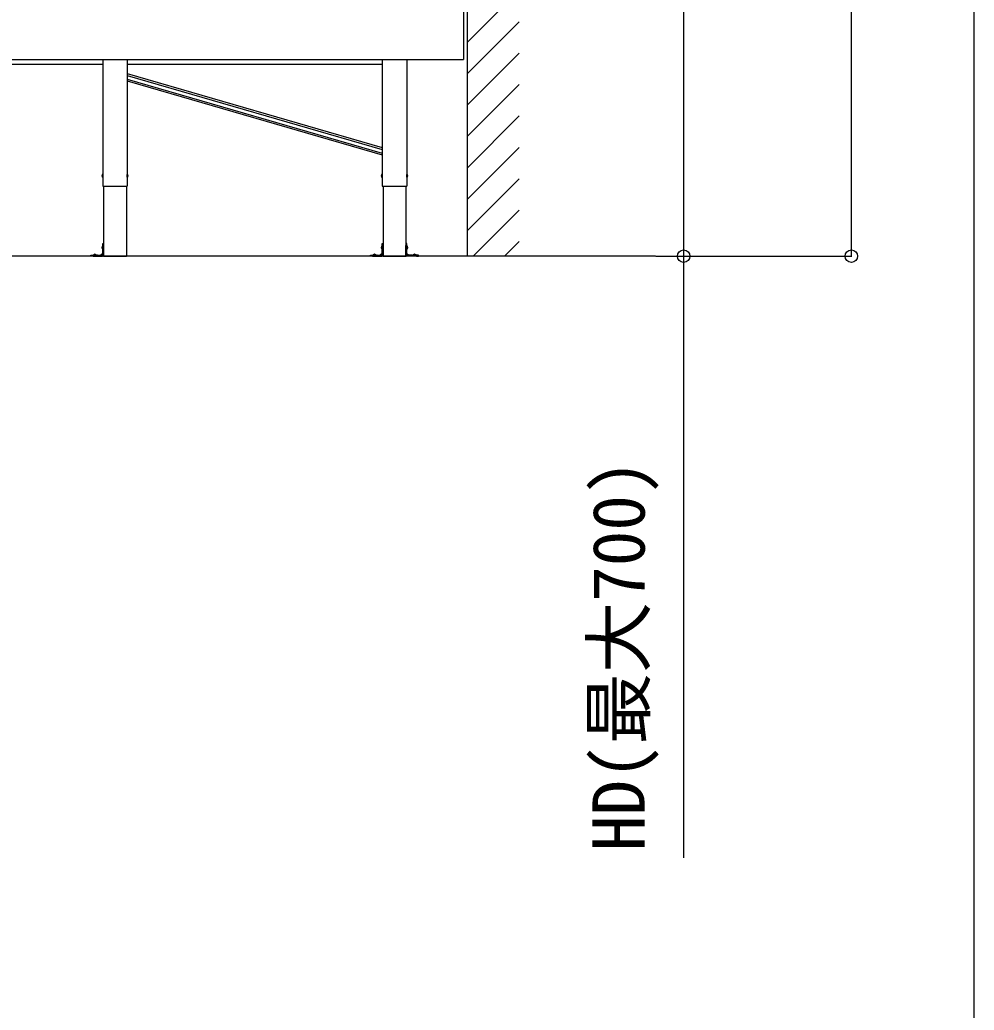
# Model space of a CAD drawing. Units: millimetres, scale not verified. Extents: x -10500 to 10500, y -15600 to 15524.
# Drawn here: x 7769 to 10500, y -7718 to -4884 of the extents above; entities that cross this region are included whole.
import ezdxf
from ezdxf.enums import TextEntityAlignment as Align

# ---------------------------------------------------------------- set-up
doc = ezdxf.new("R2010")
doc.units = ezdxf.units.MM
doc.header["$LTSCALE"] = 80
for name, color, linetype in [('0-4_YKK_A1', 4, 'Continuous'), ('0-5_YKK_D', 6, 'Continuous'), ('0-6_YKK_ZWAK', 7, 'Continuous')]:
    doc.layers.add(name, color=color, linetype=linetype)
doc.styles.add('ＭＳ ゴシック', font='')
doc.styles.get('ＭＳ ゴシック').set_extended_font_data('MS Gothic')

msp = doc.modelspace()

# ---------------------------------------------------------------- linework, layer by layer
at = {"layer": '0-4_YKK_A1'}
for p, q in [((9048.5, -1895.05), (9048.5, -5560.5)), ((9048.5, -4949.11), (9197.5, -4800.11)), ((9048.5, -5038.91), (9197.5, -4889.91)), ((9048.5, -5128.71), (9197.5, -4979.71)), ((6416, -4997.5), (9038.5, -4997.5)), ((8005.92, -5012.5), (7276, -5012.5)), ((8076, -4997.5), (8076, -5360.5)), ((8076.08, -4997.5), (8076.08, -5360.5)), ((8805.92, -5012.5), (8076.08, -5012.5)), ((8876, -4997.5), (8876, -5360.5)), ((8876.08, -4997.5), (8876.08, -5360.5)), ((8076.08, -5038.26), (8805.92, -5249.91)), ((8076.08, -5043.47), (8805.92, -5255.12)), ((8076.08, -5053.88), (8805.92, -5265.53)), ((8076.08, -5059.09), (8805.92, -5270.74)), ((9048.5, -5218.51), (9197.5, -5069.51)), ((9048.5, -5308.32), (9197.5, -5159.32)), ((9048.5, -5398.12), (9197.5, -5249.12)), ((8005.5, -5326.5), (8004.7, -5326.64)), ((8005.5, -5326.5), (8005.5, -5334.5)), ((8005.5, -5326.5), (8006, -5326.59)), ((8006, -5326.59), (8006, -5334.41)), ((8076.5, -5326.5), (8076, -5326.59)), ((8076, -5334.41), (8076, -5326.59)), ((8076.5, -5326.5), (8077.3, -5326.64)), ((8076.5, -5334.5), (8076.5, -5326.5)), ((8805.5, -5326.5), (8804.7, -5326.64)), ((8805.5, -5326.5), (8805.5, -5334.5)), ((8805.5, -5326.5), (8806, -5326.59)), ((8806, -5326.39), (8806, -5360.5)), ((8806, -5326.59), (8806, -5334.41)), ((8876.5, -5326.5), (8876, -5326.59)), ((8876, -5334.41), (8876, -5326.59)), ((8876.5, -5326.5), (8877.3, -5326.64)), ((8876.5, -5334.5), (8876.5, -5326.5)), ((8005.5, -5334.5), (8004.7, -5334.36)), ((8005.5, -5334.5), (8006, -5334.41)), ((8076.5, -5334.5), (8076, -5334.41)), ((8076.5, -5334.5), (8077.3, -5334.36)), ((8805.5, -5334.5), (8804.7, -5334.36)), ((8805.5, -5334.5), (8806, -5334.41)), ((8876.5, -5334.5), (8876, -5334.41)), ((8876.5, -5334.5), (8877.3, -5334.36)), ((9048.5, -5487.92), (9197.5, -5338.92)), ((8005.92, -5360.5), (8076.08, -5360.5)), ((8008.35, -5360.5), (8008.35, -5560.5)), ((8073.65, -5360.5), (8073.65, -5560.5)), ((8805.92, -5360.5), (8876.08, -5360.5)), ((8808.35, -5360.5), (8808.35, -5560.5)), ((8873.65, -5360.5), (8873.65, -5560.5)), ((9065.72, -5560.5), (9197.5, -5428.72)), ((8005.85, -5524.5), (8008.35, -5524.5)), ((8005.85, -5528.91), (8005.85, -5524.5)), ((8008.35, -5524.5), (8008.35, -5528.91)), ((8805.85, -5524.5), (8808.35, -5524.5)), ((8805.85, -5528.91), (8805.85, -5524.5)), ((8808.35, -5524.5), (8808.35, -5528.91)), ((8876.15, -5524.5), (8873.65, -5524.5)), ((8873.65, -5524.5), (8873.65, -5528.91)), ((8876.15, -5528.91), (8876.15, -5524.5)), ((9155.53, -5560.5), (9197.5, -5518.53)), ((8005.85, -5552.39), (8000.24, -5558)), ((8005.35, -5531.5), (8004.55, -5531.64)), ((8005.35, -5539.5), (8004.55, -5539.36)), ((8005.35, -5531.5), (8005.35, -5539.5)), ((8005.35, -5531.5), (8005.85, -5531.59)), ((8005.35, -5539.5), (8005.85, -5539.41)), ((8005.85, -5530.33), (8005.85, -5528.91)), ((8005.85, -5557.5), (8005.85, -5530.33)), ((8005.85, -5531.59), (8005.85, -5539.41)), ((8008.35, -5528.91), (8008.35, -5530.33)), ((8008.35, -5557.5), (8008.35, -5530.33)), ((8805.85, -5552.39), (8800.24, -5558)), ((8805.35, -5531.5), (8804.55, -5531.64)), ((8805.35, -5539.5), (8804.55, -5539.36)), ((8805.35, -5531.5), (8805.35, -5539.5)), ((8805.35, -5531.5), (8805.85, -5531.59)), ((8805.35, -5539.5), (8805.85, -5539.41)), ((8805.85, -5530.33), (8805.85, -5528.91)), ((8805.85, -5557.5), (8805.85, -5530.33)), ((8805.85, -5531.59), (8805.85, -5539.41)), ((8808.35, -5528.91), (8808.35, -5530.33)), ((8808.35, -5557.5), (8808.35, -5530.33)), ((8873.65, -5528.91), (8873.65, -5530.33)), ((8873.65, -5557.5), (8873.65, -5530.33)), ((8876.15, -5530.33), (8876.15, -5528.91)), ((8876.15, -5557.5), (8876.15, -5530.33)), ((8876.65, -5531.5), (8876.15, -5531.59)), ((8876.15, -5539.41), (8876.15, -5531.59)), ((8876.65, -5539.5), (8876.15, -5539.41)), ((8876.15, -5552.39), (8881.76, -5558)), ((8876.65, -5531.5), (8877.45, -5531.64)), ((8876.65, -5539.5), (8876.65, -5531.5)), ((8876.65, -5539.5), (8877.45, -5539.36)), ((9587.81, -5560.5), (-10232.66, -5560.5)), ((7976.76, -5560.5), (7972.35, -5560.5)), ((7976.76, -5558), (7978.18, -5558)), ((7978.18, -5560.5), (7976.76, -5560.5)), ((7978.18, -5558), (7989.48, -5558)), ((7978.18, -5560.5), (7989.48, -5560.5)), ((7979.35, -5557.08), (7979.35, -5557.5)), ((7979.35, -5557.5), (7987.35, -5557.5)), ((7979.85, -5558), (7986.85, -5558)), ((7987.35, -5557.08), (7987.35, -5557.5)), ((7989.48, -5560.5), (7989.48, -5558)), ((7991.22, -5558), (7989.48, -5558)), ((7989.48, -5560.5), (7991.22, -5560.5)), ((7991.22, -5560.5), (8005.35, -5560.5)), ((8008.35, -5560.5), (8073.65, -5560.5)), ((8776.76, -5560.5), (8772.35, -5560.5)), ((8776.76, -5558), (8778.18, -5558)), ((8778.18, -5560.5), (8776.76, -5560.5)), ((8778.18, -5558), (8789.48, -5558)), ((8778.18, -5560.5), (8789.48, -5560.5)), ((8779.35, -5557.08), (8779.35, -5557.5)), ((8779.35, -5557.5), (8787.35, -5557.5)), ((8779.85, -5558), (8786.85, -5558)), ((8787.35, -5557.08), (8787.35, -5557.5)), ((8789.48, -5560.5), (8789.48, -5558)), ((8791.22, -5558), (8789.48, -5558)), ((8789.48, -5560.5), (8791.22, -5560.5)), ((8791.22, -5560.5), (8805.35, -5560.5)), ((8808.35, -5560.5), (8873.65, -5560.5)), ((8890.78, -5560.5), (8876.65, -5560.5)), ((8890.78, -5558), (8892.52, -5558)), ((8892.52, -5560.5), (8890.78, -5560.5)), ((8892.52, -5560.5), (8892.52, -5558)), ((8903.82, -5558), (8892.52, -5558)), ((8903.82, -5560.5), (8892.52, -5560.5)), ((8894.65, -5557.08), (8894.65, -5557.5)), ((8894.65, -5557.5), (8902.65, -5557.5)), ((8895.15, -5558), (8902.15, -5558)), ((8902.65, -5557.08), (8902.65, -5557.5)), ((8905.24, -5558), (8903.82, -5558)), ((8903.82, -5560.5), (8905.24, -5560.5)), ((8905.24, -5560.5), (8909.65, -5560.5))]:
    msp.add_line(p, q, dxfattribs=at)
for points in [[(6416, -4855.5), (9038.5, -4855.5), (9038.5, -4997.5)], [(8005.92, -4997.5), (8005.92, -5034.93), (8005.92, -5056.69), (8005.92, -5360.5)], [(8006, -4997.5), (8006, -5034.9), (8006, -5056.66), (8006, -5360.5)], [(8805.92, -4997.5), (8805.92, -5304.6), (8805.92, -5326.36), (8805.92, -5360.5)], [(8806, -4997.5), (8806, -5304.64), (8806, -5326.39), (8806, -5360.5)], [(7972.35, -5560.5), (7972.35, -5558), (7976.76, -5558)], [(7991.22, -5560.5), (7991.22, -5558), (8005.35, -5558)], [(8772.35, -5560.5), (8772.35, -5558), (8776.76, -5558)], [(8791.22, -5560.5), (8791.22, -5558), (8805.35, -5558)], [(8890.78, -5560.5), (8890.78, -5558), (8876.65, -5558)], [(8909.65, -5560.5), (8909.65, -5558), (8905.24, -5558)]]:
    msp.add_lwpolyline(points, dxfattribs=at)
for centre, radius, start, end in [((8004.85, -5327.53), 0.9, 100, 147.94412), ((8077.15, -5327.53), 0.9, 32.05588, 80), ((8804.85, -5327.53), 0.9, 100, 147.94412), ((8877.15, -5327.53), 0.9, 32.05588, 80), ((8009.6, -5330.5), 6.5, 147.94412, 212.05588), ((8004.85, -5333.47), 0.9, 212.05588, 260), ((8077.15, -5333.47), 0.9, 280, 327.94412), ((8072.4, -5330.5), 6.5, 327.94412, 32.05588), ((8809.6, -5330.5), 6.5, 147.94412, 212.05588), ((8804.85, -5333.47), 0.9, 212.05588, 260), ((8877.15, -5333.47), 0.9, 280, 327.94412), ((8872.4, -5330.5), 6.5, 327.94412, 32.05588), ((8009.45, -5535.5), 6.5, 147.94412, 212.05588), ((8004.7, -5532.53), 0.9, 100, 147.94412), ((8004.7, -5538.47), 0.9, 212.05588, 260), ((8809.45, -5535.5), 6.5, 147.94412, 212.05588), ((8804.7, -5532.53), 0.9, 100, 147.94412), ((8804.7, -5538.47), 0.9, 212.05588, 260), ((8877.3, -5532.53), 0.9, 32.05588, 80), ((8877.3, -5538.47), 0.9, 280, 327.94412), ((8872.55, -5535.5), 6.5, 327.94412, 32.05588), ((7980.35, -5557.08), 1, 126.03188, 180), ((7979.85, -5557.5), 0.5, 180, 270), ((7983.35, -5561.2), 6.1, 53.96812, 126.03188), ((7986.85, -5557.5), 0.5, 270, 0), ((7986.35, -5557.08), 1, 0, 53.96812), ((8005.35, -5557.5), 0.5, 270, 0), ((8005.35, -5557.5), 3, 270, 0), ((8780.35, -5557.08), 1, 126.03188, 180), ((8779.85, -5557.5), 0.5, 180, 270), ((8783.35, -5561.2), 6.1, 53.96812, 126.03188), ((8786.85, -5557.5), 0.5, 270, 0), ((8786.35, -5557.08), 1, 0, 53.96812), ((8805.35, -5557.5), 0.5, 270, 0), ((8805.35, -5557.5), 3, 270, 0), ((8876.65, -5557.5), 3, 180, 270), ((8876.65, -5557.5), 0.5, 180, 270), ((8895.65, -5557.08), 1, 126.03188, 180), ((8895.15, -5557.5), 0.5, 180, 270), ((8898.65, -5561.2), 6.1, 53.96812, 126.03188), ((8902.15, -5557.5), 0.5, 270, 0), ((8901.65, -5557.08), 1, 0, 53.96812)]:
    msp.add_arc(centre, radius, start, end, dxfattribs=at)
at = {"layer": '0-5_YKK_D'}
for p, q in [((10148.5, -5560.5), (10148.5, -2091.91)), ((9588.81, -5560.5), (9669.5, -5560.5)), ((9589.81, -5560.5), (10149.5, -5560.5))]:
    msp.add_line(p, q, dxfattribs=at)
msp.add_lwpolyline([(9668.5, -4860.5), (9668.5, -5560.5), (9668.5, -7281.91)], dxfattribs=at)
for centre in [(9668.5, -5560.5), (10148.5, -5560.5)]:
    msp.add_circle(centre, 18, dxfattribs=at)
at = {"layer": '0-6_YKK_ZWAK'}
msp.add_lwpolyline([(-10500, -15600.5), (10500, -15600.5), (10500, 14999.5)], dxfattribs=at)

# ---------------------------------------------------------------- texts
at = {"layer": '0-5_YKK_D', "style": 'ＭＳ ゴシック'}
msp.add_text('HD(最大700)', height=149.6, rotation=90, dxfattribs=at).set_placement((9601.84, -7262.77), align=Align.BOTTOM_LEFT)

doc.saveas('drawing.dxf')
